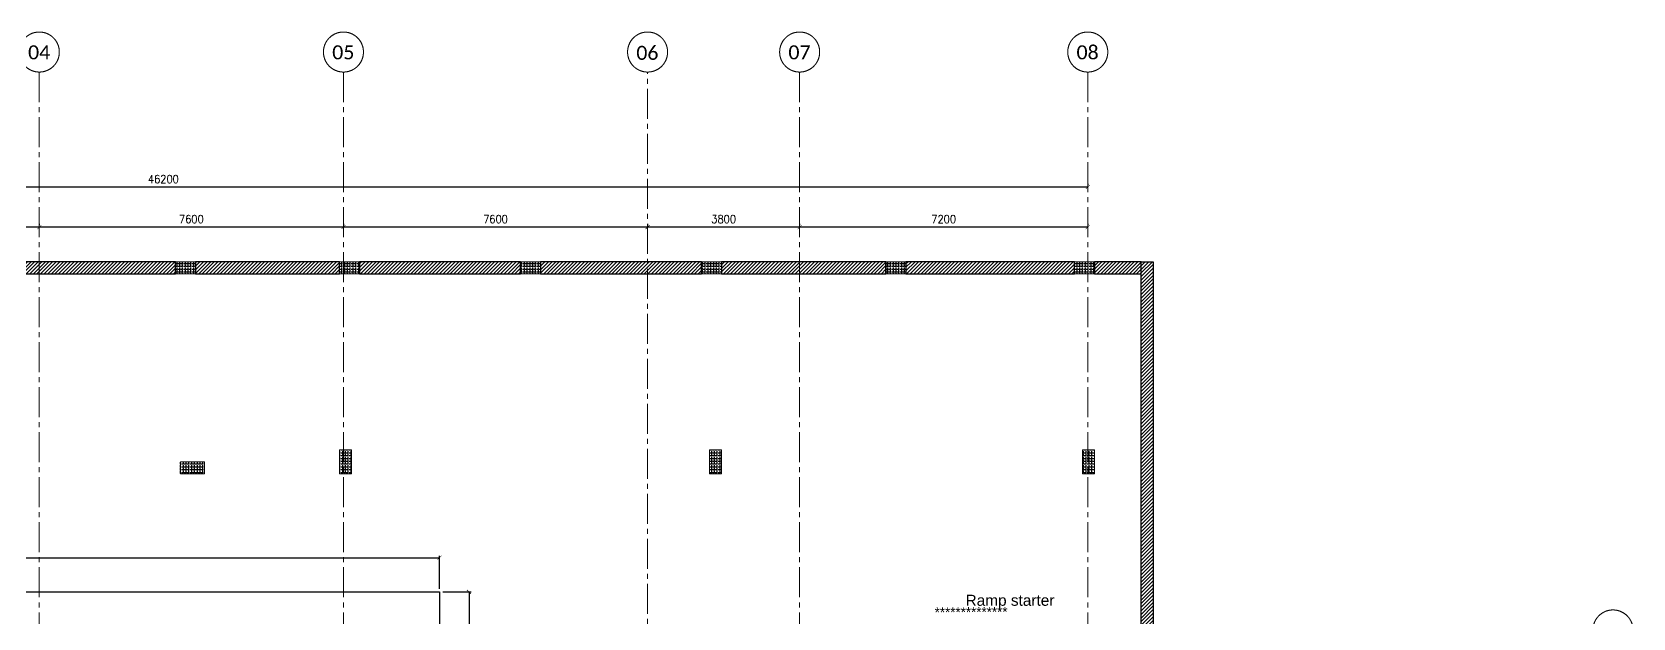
# Model space of a CAD drawing. Header units: millimetres. Extents: x -967280 to 3852, y 2833 to 1955156.
# Drawn here: x -621011 to -581004, y 414136 to 428777 of the extents above; entities that cross this region are included whole.
import ezdxf
from ezdxf.enums import TextEntityAlignment as Align

# ---------------------------------------------------------------- set-up
doc = ezdxf.new("R2010")
doc.units = ezdxf.units.MM
doc.header["$LTSCALE"] = 1000
doc.header["$PDMODE"] = 35
doc.header["$PDSIZE"] = 25
for name, pattern in [('$0$DASHED2', [0.375, 0.25, -0.125]), ('Columns_Structural070816$0$CENTER2', [1.125, 0.75, -0.125, 0.125, -0.125]), ('HRZN_Line-Ptrn-Sold', [9144001.0, 9144000.0, -1])]:
    doc.linetypes.add(name, pattern=pattern)
for name, color, linetype in [('_N-DIM 3', 7, 'Continuous'), ('ARCH', 8, 'Continuous'), ('R.C. footing', 4, 'Continuous'), ('S - BATH Hach', 1, 'Continuous'), ('S - col hach', 1, 'Continuous'), ('text', 3, 'Continuous')]:
    doc.layers.add(name, color=color, linetype=linetype)
for name, color, linetype, lineweight in [('A-AX-ATT-100', 7, 'HRZN_Line-Ptrn-Sold', 18), ('S - column', 6, 'Continuous', 60), ('ST-000-AXIS', 9, 'Columns_Structural070816$0$CENTER2', 9), ('ST-203-SLAB-TXT', 7, 'Continuous', 30), ('ST-RFT-BOT', 2, '$0$DASHED2', 30)]:
    doc.layers.add(name, color=color, linetype=linetype, lineweight=lineweight)
doc.styles.add('ARAB', font='xarb.shx', dxfattribs={"width": 0.7, "height": 250})
doc.styles.add('Calibri_2', font='calibri.ttf', dxfattribs={"height": 300})
doc.styles.add('TUNELNO', font='romans.shx', dxfattribs={"width": 0.9})
doc.styles.add('XREF-ST-FRAMING 1ST FLOOR$0$STRECTURAL', font='arial.ttf')
doc.dimstyles.new('Copy(2) of DSEC', dxfattribs={"dimtxt": 200, "dimasz": 100, "dimexe": 50, "dimexo": 80, "dimgap": 100, "dimtad": 1, "dimdec": 0, "dimrnd": 5, "dimzin": 0, "dimdsep": 46, "dimtxsty": 'TUNELNO', "dimblk": 'ARCHTICK', "dimcen": 0.09, "dimclrd": 1, "dimclre": 1, "dimclrt": 3, "dimadec": 0, "dimazin": 0, "dimtfac": 0.78125, "dimtdec": 0, "dimtix": 1, "dimtmove": 2, "dimatfit": 3, "dimldrblk": 'ARCHTICK', "dimfxl": 1, "dimtolj": 1, "dimtzin": 0, "dimarcsym": 0})
pattern_1 = [(90, (-416898.87, -510539.72), (-69.85, 4e-15), [50.8, -19.05]), (180, (-416898.87, -510539.72), (-9e-15, -69.85), [50.8, -19.05])]
pattern_2 = [(90, (613578.686, -423037.37), (-69.85, 4e-15), [50.8, -19.05]), (180, (613578.686, -423037.37), (-9e-15, -69.85), [50.8, -19.05])]
pattern_3 = [(90, (613528.686, -423037.37), (-69.85, 4e-15), [50.8, -19.05]), (180, (613528.686, -423037.37), (-9e-15, -69.85), [50.8, -19.05])]
pattern_4 = [(45, (619961.186, -255135.994), (-44.9012806, 44.9012806), [])]

# ---------------------------------------------------------------- blocks, each defined once
blk = doc.blocks.new('A$C46269fcd new')
at = {"layer": 'S - BATH Hach', "ltscale": 30, "transparency": 33554483}
h = blk.add_hatch(dxfattribs=at)
h.set_pattern_fill('ANSI31', color=1, scale=20)
h.set_pattern_definition([(45, (643184.17, -484711.8), (-44.9012806, 44.9012806), [])])
h.paths.add_polyline_path([(47835, 35800), (47835, -9200), (-6100, -9200), (-6100, 35800), (-5800, 35800), (-5800, -8900), (47535, -8900), (47535, 35800)])
at = {"layer": 'S - col hach', "true_color": 0xcd6928}
h = blk.add_hatch(dxfattribs=at)
h.set_pattern_fill('ANGLE', color=32, scale=10, angle=90)
h.set_pattern_definition(pattern_1)
h.paths.add_polyline_path([(27800, 31100), (27500, 31100), (27500, 30500), (27800, 30500)])
h = blk.add_hatch(dxfattribs=at)
h.set_pattern_fill('ANGLE', color=32, scale=10, angle=90)
h.set_pattern_definition(pattern_1)
h.paths.add_polyline_path([(37050, 31100), (36750, 31100), (36750, 30500), (37050, 30500)])
h = blk.add_hatch(dxfattribs=at)
h.set_pattern_fill('ANGLE', color=32, scale=10, angle=90)
h.set_pattern_definition(pattern_1)
h.paths.add_polyline_path([(46365, 31100), (46065, 31100), (46065, 30500), (46365, 30500)])
h = blk.add_hatch(dxfattribs=at)
h.set_pattern_fill('ANGLE', color=32, scale=10, angle=90)
h.set_pattern_definition(pattern_1)
h.paths.add_polyline_path([(23525, 30800), (23525, 30500), (24125, 30500), (24125, 30800)])
at = {"layer": 'R.C. footing'}
blk.add_line((47535, 35800), (47535, 35800), dxfattribs=at)
at = {"layer": 'R.C. footing', "color": 4, "ltscale": 30}
blk.add_lwpolyline([(47835, 35800), (47835, -9200), (-6100, -9200), (-6100, 35800), (-5800, 35800), (-5800, -8900), (47535, -8900), (47535, 35800)], close=True, dxfattribs=at)
at = {"layer": 'S - column', "lineweight": 15}
for points in [[(27800, 31100), (27500, 31100), (27500, 30500), (27800, 30500)], [(37050, 31100), (36750, 31100), (36750, 30500), (37050, 30500)], [(46365, 31100), (46065, 31100), (46065, 30500), (46365, 30500)], [(23525, 30800), (23525, 30500), (24125, 30500), (24125, 30800)]]:
    blk.add_lwpolyline(points, close=True, dxfattribs=at)
blk = doc.blocks.new('A$Cff78b8bf')
at = {"layer": 'ST-203-SLAB-TXT', "style": 'XREF-ST-FRAMING 1ST FLOOR$0$STRECTURAL'}
blk.add_text('Ramp starter', height=275, dxfattribs=at).set_placement((50357, -8459, 38), align=Align.MIDDLE_CENTER)
at = {"layer": 'text', "ltscale": 30, "style": 'ARAB'}
blk.add_text('**************', height=250, rotation=0.4625, dxfattribs=at).set_placement((48475, -8887))
blk = doc.blocks.new('_ArchTick')
at = {"color": 0, "linetype": 'ByBlock', "const_width": 0.15}
blk.add_lwpolyline([(-0.5, -0.5), (0.5, 0.5)], dxfattribs=at)
blk = doc.blocks.new('*D476')
at = {"layer": '_N-DIM 3', "color": 1, "lineweight": -2, "ltscale": 30, "transparency": 16777216}
for p, q in [((-634632, 414867), (-634632, 415693)), ((-610829, 414867), (-610829, 415693)), ((-634632, 415643), (-610829, 415643))]:
    blk.add_line(p, q, dxfattribs=at)
at = {"layer": 'Defpoints', "color": 0, "ltscale": 30, "transparency": 16777216}
for p in [(-610829, 415643), (-634632, 414787), (-610829, 414787)]:
    blk.add_point(p, dxfattribs=at)
at = {"layer": '_N-DIM 3', "color": 1, "lineweight": -2, "ltscale": 30, "transparency": 16777216, "xscale": 100, "yscale": 100, "zscale": 100, "rotation": 180}
blk.add_blockref('_ArchTick', (-634632, 415643), dxfattribs=at)
at = {"layer": '_N-DIM 3', "color": 1, "lineweight": -2, "ltscale": 30, "transparency": 16777216, "xscale": 100, "yscale": 100, "zscale": 100}
blk.add_blockref('_ArchTick', (-610829, 415643), dxfattribs=at)
at = {"layer": '_N-DIM 3', "color": 3, "ltscale": 30, "transparency": 16777216, "insert": (-622730, 415843), "char_height": 200, "attachment_point": 5, "style": 'TUNELNO'}
blk.add_mtext('\\A1;23805', dxfattribs=at)
blk = doc.blocks.new('*D477')
at = {"layer": '_N-DIM 3', "color": 1, "lineweight": -2, "ltscale": 30, "transparency": 16777216}
for p, q in [((-610749, 414787), (-610041, 414787)), ((-610091, 414787), (-610091, 404237)), ((-610749, 404237), (-610041, 404237))]:
    blk.add_line(p, q, dxfattribs=at)
at = {"layer": 'Defpoints', "color": 0, "ltscale": 30, "transparency": 16777216}
for p in [(-610829, 414787), (-610829, 404237), (-610091, 404237)]:
    blk.add_point(p, dxfattribs=at)
at = {"layer": '_N-DIM 3', "color": 1, "lineweight": -2, "ltscale": 30, "transparency": 16777216, "xscale": 100, "yscale": 100, "zscale": 100}
for p, rotation in [((-610091, 414787), 90), ((-610091, 404237), 270)]:
    blk.add_blockref('_ArchTick', p, dxfattribs=dict(at, rotation=rotation))
at = {"layer": '_N-DIM 3', "color": 3, "ltscale": 30, "transparency": 16777216, "insert": (-610291, 409512), "char_height": 200, "attachment_point": 5, "rotation": 90, "style": 'TUNELNO'}
blk.add_mtext('\\A1;10550', dxfattribs=at)
blk = doc.blocks.new('str col s')
at = {"layer": 'S - col hach', "true_color": 0xcd6928}
h = blk.add_hatch(dxfattribs=at)
h.set_pattern_fill('ANGLE', color=32, scale=10, angle=90)
h.set_pattern_definition(pattern_2)
h.paths.add_polyline_path([(-3850, 0), (-3850, -300), (-3350, -300), (-3350, 0)])
h = blk.add_hatch(dxfattribs=at)
h.set_pattern_fill('ANGLE', color=32, scale=10, angle=90)
h.set_pattern_definition(pattern_3)
h.paths.add_polyline_path([(5275, -300), (5275, 0), (4775, 0), (4775, -300)])
h = blk.add_hatch(dxfattribs=at)
h.set_pattern_fill('ANGLE', color=32, scale=10, angle=90)
h.set_pattern_definition(pattern_2)
h.paths.add_polyline_path([(9300, 0), (9300, -300), (9800, -300), (9800, 0)])
h = blk.add_hatch(dxfattribs=at)
h.set_pattern_fill('ANGLE', color=32, scale=10, angle=90)
h.set_pattern_definition(pattern_3)
h.paths.add_polyline_path([(13908, 0), (13908, -300), (14408, -300), (14408, 0)])
h = blk.add_hatch(dxfattribs=at)
h.set_pattern_fill('ANGLE', color=32, scale=10, angle=90)
h.set_pattern_definition(pattern_2)
h.paths.add_polyline_path([(19115, -300), (19115, 0), (18615, 0), (18615, -300)])
h = blk.add_hatch(dxfattribs=at)
h.set_pattern_fill('ANGLE', color=32, scale=10, angle=90)
h.set_pattern_definition(pattern_2)
h.paths.add_polyline_path([(750, 0), (250, 0), (250, -300), (750, -300)])
at = {"layer": 'S - column', "lineweight": 15}
for points in [[(-3350, 0), (-3850, 0), (-3850, -300), (-3350, -300)], [(5275, 0), (4775, 0), (4775, -300), (5275, -300)], [(9800, 0), (9300, 0), (9300, -300), (9800, -300)], [(14408, 0), (13908, 0), (13908, -300), (14408, -300)], [(19115, 0), (18615, 0), (18615, -300), (19115, -300)], [(750, 0), (250, 0), (250, -300), (750, -300)]]:
    blk.add_lwpolyline(points, close=True, dxfattribs=at)
blk = doc.blocks.new('wall str n')
at = {"layer": 'S - BATH Hach', "ltscale": 30, "transparency": 33554483}
h = blk.add_hatch(dxfattribs=at)
h.set_pattern_fill('ANSI31', color=1, scale=20)
h.set_pattern_definition(pattern_4)
h.paths.add_polyline_path([(2533, 300), (-4467, 300), (-4467, 0), (2533, 0)])
h = blk.add_hatch(dxfattribs=at)
h.set_pattern_fill('ANSI31', color=1, scale=20)
h.set_pattern_definition(pattern_4)
h.paths.add_polyline_path([(6632, 300), (3033, 300), (3033, 0), (6632, 0)])
h = blk.add_hatch(dxfattribs=at)
h.set_pattern_fill('ANSI31', color=1, scale=20)
h.set_pattern_definition(pattern_4)
h.paths.add_polyline_path([(11157, 300), (7132, 300), (7132, 0), (11157, 0)])
h = blk.add_hatch(dxfattribs=at)
h.set_pattern_fill('ANSI31', color=1, scale=20)
h.set_pattern_definition(pattern_4)
h.paths.add_polyline_path([(15682, 300), (11657, 300), (11657, 0), (15682, 0)])
h = blk.add_hatch(dxfattribs=at)
h.set_pattern_fill('ANSI31', color=1, scale=20)
h.set_pattern_definition(pattern_4)
h.paths.add_polyline_path([(20290, 300), (16182, 300), (16182, 0), (20290, 0)])
h = blk.add_hatch(dxfattribs=at)
h.set_pattern_fill('ANSI31', color=1, scale=20)
h.set_pattern_definition(pattern_4)
h.paths.add_polyline_path([(24998, 300), (20790, 300), (20790, 0), (24998, 0)])
h = blk.add_hatch(dxfattribs=at)
h.set_pattern_fill('ANSI31', color=1, scale=20)
h.set_pattern_definition(pattern_4)
h.paths.add_polyline_path([(26667, 300), (25498, 300), (25498, 0), (26667, 0)])
at = {"layer": 'R.C. footing', "color": 4, "ltscale": 30}
for points in [[(2533, 300), (-4467, 300), (-4467, 0), (2533, 0)], [(6632, 300), (3033, 300), (3033, 0), (6632, 0)], [(11157, 300), (7132, 300), (7132, 0), (11157, 0)], [(15682, 300), (11657, 300), (11657, 0), (15682, 0)], [(20290, 300), (16182, 300), (16182, 0), (20290, 0)], [(24998, 300), (20790, 300), (20790, 0), (24998, 0)], [(26667, 0), (26667, 300), (25498, 300), (25498, 0)]]:
    blk.add_lwpolyline(points, close=True, dxfattribs=at)
blk = doc.blocks.new('Grid - HRZN_G-Datm-Grid-Head-1554275-FIRST FLOOR FFL_1_')
at = {"layer": 'A-AX-ATT-100'}
blk.add_circle((0, 0), 5, dxfattribs=at)
blk = doc.blocks.new('*D1489')
at = {"layer": '_N-DIM 3', "color": 1, "linetype": 'Continuous', "lineweight": -2, "ltscale": 30, "transparency": 16777216}
for p, q in [((555899, 747185), (555899, 747155)), ((563099, 747105), (555899, 747105)), ((563099, 747185), (563099, 747155))]:
    blk.add_line(p, q, dxfattribs=at)
at = {"layer": 'Defpoints', "color": 0, "linetype": 'Continuous', "ltscale": 30, "transparency": 16777216}
for p in [(555899, 747105), (555899, 747105), (563099, 747105)]:
    blk.add_point(p, dxfattribs=at)
at = {"layer": '_N-DIM 3', "color": 1, "linetype": 'Continuous', "lineweight": -2, "ltscale": 30, "transparency": 16777216, "xscale": 100, "yscale": 100, "zscale": 100, "rotation": 180}
blk.add_blockref('_ArchTick', (555899, 747105), dxfattribs=at)
at = {"layer": '_N-DIM 3', "color": 1, "linetype": 'Continuous', "lineweight": -2, "ltscale": 30, "transparency": 16777216, "xscale": 100, "yscale": 100, "zscale": 100}
blk.add_blockref('_ArchTick', (563099, 747105), dxfattribs=at)
at = {"layer": '_N-DIM 3', "color": 3, "linetype": 'Continuous', "ltscale": 30, "transparency": 16777216, "insert": (559499, 747305), "char_height": 200, "attachment_point": 5, "style": 'TUNELNO'}
blk.add_mtext('\\A1;7200', dxfattribs=at)
blk = doc.blocks.new('*D1490')
at = {"layer": '_N-DIM 3', "color": 1, "linetype": 'Continuous', "lineweight": -2, "ltscale": 30, "transparency": 16777216}
for p, q in [((552099, 747185), (552099, 747155)), ((555899, 747105), (552099, 747105)), ((555899, 747185), (555899, 747155))]:
    blk.add_line(p, q, dxfattribs=at)
at = {"layer": 'Defpoints', "color": 0, "linetype": 'Continuous', "ltscale": 30, "transparency": 16777216}
for p in [(552099, 747105), (552099, 747105), (555899, 747105)]:
    blk.add_point(p, dxfattribs=at)
at = {"layer": '_N-DIM 3', "color": 1, "linetype": 'Continuous', "lineweight": -2, "ltscale": 30, "transparency": 16777216, "xscale": 100, "yscale": 100, "zscale": 100, "rotation": 180}
blk.add_blockref('_ArchTick', (552099, 747105), dxfattribs=at)
at = {"layer": '_N-DIM 3', "color": 1, "linetype": 'Continuous', "lineweight": -2, "ltscale": 30, "transparency": 16777216, "xscale": 100, "yscale": 100, "zscale": 100}
blk.add_blockref('_ArchTick', (555899, 747105), dxfattribs=at)
at = {"layer": '_N-DIM 3', "color": 3, "linetype": 'Continuous', "ltscale": 30, "transparency": 16777216, "insert": (553999, 747305), "char_height": 200, "attachment_point": 5, "style": 'TUNELNO'}
blk.add_mtext('\\A1;3800', dxfattribs=at)
blk = doc.blocks.new('*D1491')
at = {"layer": '_N-DIM 3', "color": 1, "linetype": 'Continuous', "lineweight": -2, "ltscale": 30, "transparency": 16777216}
for p, q in [((544499, 747185), (544499, 747155)), ((552099, 747105), (544499, 747105)), ((552099, 747185), (552099, 747155))]:
    blk.add_line(p, q, dxfattribs=at)
at = {"layer": 'Defpoints', "color": 0, "linetype": 'Continuous', "ltscale": 30, "transparency": 16777216}
for p in [(544499, 747105), (544499, 747105), (552099, 747105)]:
    blk.add_point(p, dxfattribs=at)
at = {"layer": '_N-DIM 3', "color": 1, "linetype": 'Continuous', "lineweight": -2, "ltscale": 30, "transparency": 16777216, "xscale": 100, "yscale": 100, "zscale": 100, "rotation": 180}
blk.add_blockref('_ArchTick', (544499, 747105), dxfattribs=at)
at = {"layer": '_N-DIM 3', "color": 1, "linetype": 'Continuous', "lineweight": -2, "ltscale": 30, "transparency": 16777216, "xscale": 100, "yscale": 100, "zscale": 100}
blk.add_blockref('_ArchTick', (552099, 747105), dxfattribs=at)
at = {"layer": '_N-DIM 3', "color": 3, "linetype": 'Continuous', "ltscale": 30, "transparency": 16777216, "insert": (548299, 747305), "char_height": 200, "attachment_point": 5, "style": 'TUNELNO'}
blk.add_mtext('\\A1;7600', dxfattribs=at)
blk = doc.blocks.new('*D1492')
at = {"layer": '_N-DIM 3', "color": 1, "linetype": 'Continuous', "lineweight": -2, "ltscale": 30, "transparency": 16777216}
for p, q in [((536899, 747185), (536899, 747155)), ((544499, 747105), (536899, 747105)), ((544499, 747185), (544499, 747155))]:
    blk.add_line(p, q, dxfattribs=at)
at = {"layer": 'Defpoints', "color": 0, "linetype": 'Continuous', "ltscale": 30, "transparency": 16777216}
for p in [(536899, 747105), (536899, 747105), (544499, 747105)]:
    blk.add_point(p, dxfattribs=at)
at = {"layer": '_N-DIM 3', "color": 1, "linetype": 'Continuous', "lineweight": -2, "ltscale": 30, "transparency": 16777216, "xscale": 100, "yscale": 100, "zscale": 100, "rotation": 180}
blk.add_blockref('_ArchTick', (536899, 747105), dxfattribs=at)
at = {"layer": '_N-DIM 3', "color": 1, "linetype": 'Continuous', "lineweight": -2, "ltscale": 30, "transparency": 16777216, "xscale": 100, "yscale": 100, "zscale": 100}
blk.add_blockref('_ArchTick', (544499, 747105), dxfattribs=at)
at = {"layer": '_N-DIM 3', "color": 3, "linetype": 'Continuous', "ltscale": 30, "transparency": 16777216, "insert": (540699, 747305), "char_height": 200, "attachment_point": 5, "style": 'TUNELNO'}
blk.add_mtext('\\A1;7600', dxfattribs=at)
blk = doc.blocks.new('*D1493')
at = {"layer": '_N-DIM 3', "color": 1, "linetype": 'Continuous', "lineweight": -2, "ltscale": 30, "transparency": 16777216}
for p, q in [((533099, 747185), (533099, 747155)), ((536899, 747105), (533099, 747105)), ((536899, 747185), (536899, 747155))]:
    blk.add_line(p, q, dxfattribs=at)
at = {"layer": 'Defpoints', "color": 0, "linetype": 'Continuous', "ltscale": 30, "transparency": 16777216}
for p in [(533099, 747105), (533099, 747105), (536899, 747105)]:
    blk.add_point(p, dxfattribs=at)
at = {"layer": '_N-DIM 3', "color": 1, "linetype": 'Continuous', "lineweight": -2, "ltscale": 30, "transparency": 16777216, "xscale": 100, "yscale": 100, "zscale": 100, "rotation": 180}
blk.add_blockref('_ArchTick', (533099, 747105), dxfattribs=at)
at = {"layer": '_N-DIM 3', "color": 1, "linetype": 'Continuous', "lineweight": -2, "ltscale": 30, "transparency": 16777216, "xscale": 100, "yscale": 100, "zscale": 100}
blk.add_blockref('_ArchTick', (536899, 747105), dxfattribs=at)
at = {"layer": '_N-DIM 3', "color": 3, "linetype": 'Continuous', "ltscale": 30, "transparency": 16777216, "insert": (534999, 747305), "char_height": 200, "attachment_point": 5, "style": 'TUNELNO'}
blk.add_mtext('\\A1;3800', dxfattribs=at)
blk = doc.blocks.new('*D1496')
at = {"layer": '_N-DIM 3', "color": 1, "linetype": 'Continuous', "lineweight": -2, "ltscale": 30, "transparency": 16777216}
for p, q in [((516899, 748185), (516899, 748155)), ((563099, 748185), (563099, 748155)), ((563099, 748105), (516899, 748105))]:
    blk.add_line(p, q, dxfattribs=at)
at = {"layer": 'Defpoints', "color": 0, "linetype": 'Continuous', "ltscale": 30, "transparency": 16777216}
for p in [(516899, 748105), (516899, 748105), (563099, 748105)]:
    blk.add_point(p, dxfattribs=at)
at = {"layer": '_N-DIM 3', "color": 1, "linetype": 'Continuous', "lineweight": -2, "ltscale": 30, "transparency": 16777216, "xscale": 100, "yscale": 100, "zscale": 100, "rotation": 180}
blk.add_blockref('_ArchTick', (516899, 748105), dxfattribs=at)
at = {"layer": '_N-DIM 3', "color": 1, "linetype": 'Continuous', "lineweight": -2, "ltscale": 30, "transparency": 16777216, "xscale": 100, "yscale": 100, "zscale": 100}
blk.add_blockref('_ArchTick', (563099, 748105), dxfattribs=at)
at = {"layer": '_N-DIM 3', "color": 3, "linetype": 'Continuous', "ltscale": 30, "transparency": 16777216, "insert": (539999, 748305), "char_height": 200, "attachment_point": 5, "style": 'TUNELNO'}
blk.add_mtext('\\A1;46200', dxfattribs=at)
blk = doc.blocks.new('AXES-00')
at = {"layer": 'ST-000-AXIS'}
for p, q in [((536898.9, 750979.6), (536898.9, 695813.8)), ((544498.9, 750979.6), (544498.9, 695813.8)), ((552098.9, 695813.8), (552098.9, 750979.6)), ((555898.9, 750979.6), (555898.9, 695813.8)), ((563098.9, 750979.6), (563098.9, 695813.8))]:
    blk.add_line(p, q, dxfattribs=at)
at = {"layer": 'A-AX-ATT-100'}
for p, xscale, yscale, zscale, rotation in [((536898.9, 751479.6), 99.99999999999993, 99.99999999999993, 99.99999999999993, 180), ((544498.9, 751479.6), 99.99999999999993, 99.99999999999993, 99.99999999999993, 180), ((555898.9, 751479.6), 99.99999999999993, 99.99999999999993, 99.99999999999993, 180), ((563098.9, 751479.6), 99.99999999999993, 99.99999999999993, 99.99999999999993, 180), ((576223.2, 737039.7), 100.0000000000001, 100.0000000000001, 100.0000000000001, 90)]:
    blk.add_blockref('Grid - HRZN_G-Datm-Grid-Head-1554275-FIRST FLOOR FFL_1_', p, dxfattribs=dict(at, xscale=xscale, yscale=yscale, zscale=zscale, rotation=rotation))
at = {"layer": 'A-AX-ATT-100', "xscale": 99.99999999999993, "yscale": 99.99999999999993, "zscale": 99.99999999999993}
blk.add_blockref('Grid - HRZN_G-Datm-Grid-Head-1554275-FIRST FLOOR FFL_1_', (552098.9, 751479.6), dxfattribs=at)
at = {"layer": 'A-AX-ATT-100', "linetype": 'Continuous', "lineweight": 13, "char_height": 350, "width": 673.417, "attachment_point": 1, "style": 'Calibri_2'}
for s, insert in [('04', (536618, 751647.5)), ('05', (544218, 751647.5)), ('06', (551817.7, 751634.5)), ('07', (555618, 751647.5)), ('08', (562818, 751647.5))]:
    blk.add_mtext(s, dxfattribs=dict(at, insert=insert))
at = {"layer": '_N-DIM 3', "color": 3, "linetype": 'Continuous', "ltscale": 30}
for base, p1, p2, picture, middle in [((516898.9, 748104.7), (563098.9, 748104.7), (516898.9, 748104.7), '*D1496', (539998.9, 748304.7)), ((533098.9, 747104.7), (536898.9, 747104.7), (533098.9, 747104.7), '*D1493', (534998.9, 747304.7)), ((536898.9, 747104.7), (544498.9, 747104.7), (536898.9, 747104.7), '*D1492', (540698.9, 747304.7)), ((544498.9, 747104.7), (552098.9, 747104.7), (544498.9, 747104.7), '*D1491', (548298.9, 747304.7)), ((552098.9, 747104.7), (555898.9, 747104.7), (552098.9, 747104.7), '*D1490', (553998.9, 747304.7)), ((555898.9, 747104.7), (563098.9, 747104.7), (555898.9, 747104.7), '*D1489', (559498.9, 747304.7))]:
    dim = blk.add_linear_dim(base=base, p1=p1, p2=p2, dimstyle='Copy(2) of DSEC', dxfattribs=at)
    dim.commit()
    dim.dimension.update_dxf_attribs({"geometry": picture, "text_midpoint": middle})

msp = doc.modelspace()

# ---------------------------------------------------------------- linework, layer by layer
at = {"layer": 'R.C. footing'}
msp.add_lwpolyline([(-610828.7, 393137.4), (-610828.7, 386262.3), (-634632, 386262.3), (-634632, 414787.3), (-610828.7, 414787.3), (-610828.7, 404237.4), (-606038.1, 404237.4), (-606038.1, 396837.4), (-609078.7, 396837.4), (-609078.7, 393137.4)], close=True, dxfattribs=at)

# ---------------------------------------------------------------- block references
at = {"layer": '_N-DIM 3', "color": 6, "linetype": 'Continuous', "ltscale": 30}
msp.add_blockref('AXES-00', (-1157727.6, -323202.4), dxfattribs=at)
at = {"layer": 'ARCH', "lineweight": 106, "ltscale": 30}
msp.add_blockref('A$Cff78b8bf', (-646928.7, 423037.4), dxfattribs=at)
at = {"layer": 'S - column', "color": 7, "true_color": 0xffffff}
msp.add_blockref('A$C46269fcd new', (-640828.7, 387237.4), dxfattribs=at)
at = {"layer": 'ST-RFT-BOT', "color": 6, "linetype": 'Continuous'}
msp.add_blockref('wall str n', (-619961.2, 422737.4), dxfattribs=at)
at = {"layer": 'ST-RFT-BOT', "color": 1, "linetype": 'Continuous'}
msp.add_blockref('str col s', (-613578.7, 423037.4), dxfattribs=at)

# ---------------------------------------------------------------- dimensions: what is measured, and where the dimension line sits
at = {"layer": '_N-DIM 3', "ltscale": 30}
dim = msp.add_linear_dim(base=(-610828.7, 415642.5), p1=(-634632, 414787.3), p2=(-610828.7, 414787.3), dimstyle='Copy(2) of DSEC', dxfattribs=at)
dim.commit()
dim.dimension.update_dxf_attribs({"geometry": '*D476', "text_midpoint": (-622730.3, 415842.5)})
dim = msp.add_linear_dim(base=(-610090.9, 404237.4), p1=(-610828.7, 414787.3), p2=(-610828.7, 404237.4), angle=90, dimstyle='Copy(2) of DSEC', dxfattribs=at)
dim.commit()
dim.dimension.update_dxf_attribs({"geometry": '*D477', "text_midpoint": (-610290.9, 409512.3)})

doc.saveas('drawing.dxf')
